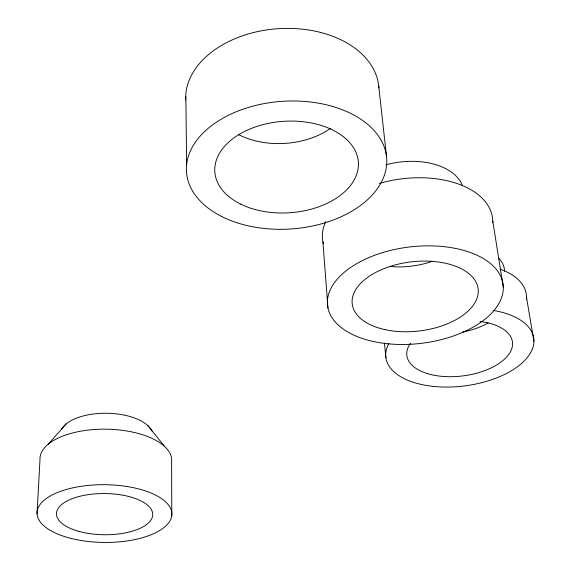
<?xml version="1.0" encoding="UTF-8"?>
<svg xmlns="http://www.w3.org/2000/svg" width="571" height="571" viewBox="0 0 571 571"><rect width="100%" height="100%" fill="white"/><g stroke="black" fill="none" stroke-linecap="round" stroke-linejoin="round"><path stroke-width="0.86" d="M37.051 513.857L39.984 459.584A65.879 30.342 0.8 0 1 106.77 429.185A65.879 30.342 0.8 0 1 171.614 461.832L171.778 515.62A67.428 28.878 0.5 0 1 67.656 537.504A67.428 28.878 0.5 0 1 73.916 487.605A67.428 28.878 0.5 0 1 171.778 515.62M48.221 444.202L66.136 423.96M147.818 425.573L164.491 446.322M526.533 297.47L533.949 341.344M492.773 221.105L503.329 287.463A88.412 48.542 -6.8 0 1 371.985 341.201A88.412 48.542 -6.8 0 1 370.743 256.814A88.412 48.542 -6.8 0 1 503.329 287.463M378.63 85.3L386.496 156.161M384.426 343.057L385.917 357.91M322.922 241.861L327.94 307.926M186.61 165.083L185.832 93.965A96.792 65.858 -4 0 1 283.202 28.45A96.792 65.858 -4 0 1 378.873 87.87M432.19 261.361A61.44 36.151 -7.3 0 1 390.485 266.536M379.322 183.448A85.671 50.434 -7.3 0 1 492.766 222.761M323.314 243.56A85.671 50.434 -7.3 0 1 325.784 221.491M385.832 164.826A60.505 36.737 -7.6 0 1 462.382 185.525M185.682 100.018A96.792 65.858 -4 0 1 185.668 96.556M330.373 128.511A69.405 47.179 -4 0 1 238.799 134.72M493.373 310.438A74.58 38.271 -7.3 0 1 527.761 356.946A74.58 38.271 -7.3 0 1 434.131 386.474A74.58 38.271 -7.3 0 1 388.915 343.378M479.961 321.502A53.246 27.315 -7.3 0 1 508.618 354.605A53.246 27.315 -7.3 0 1 439.784 376.125A53.246 27.315 -7.3 0 1 410.52 343.207M500.089 269.141A73.088 39.413 -7.7 0 1 526.455 299.068M498.754 258.22A54.93 30.534 -7.9 0 1 504.543 271.225M488.155 322.922A52.182 28.129 -7.7 0 1 462.474 332.079M61.54 429.335A46.529 22.112 0.9 0 1 107.334 413.254A46.529 22.112 0.9 0 1 152.022 431.084M384.904 329.61A63.402 34.788 -6.8 0 0 478.255 290.389A63.402 34.788 -6.8 0 0 382.377 269.284A63.402 34.788 -6.8 0 0 384.904 329.61M221.541 216.43A100.332 63.966 -3.8 0 0 385.125 172.885A100.332 63.966 -3.8 0 0 253.146 106.085A100.332 63.966 -3.8 0 0 221.541 216.43M240.883 204.232A71.939 45.823 -3.8 0 0 357.46 171.8A71.939 45.823 -3.8 0 0 261.475 125.035A71.939 45.823 -3.8 0 0 240.883 204.232M78.791 531.358A48.142 20.606 0.5 0 0 152.693 515.37A48.142 20.606 0.5 0 0 82.303 495.721A48.142 20.606 0.5 0 0 78.791 531.358"/></g></svg>
